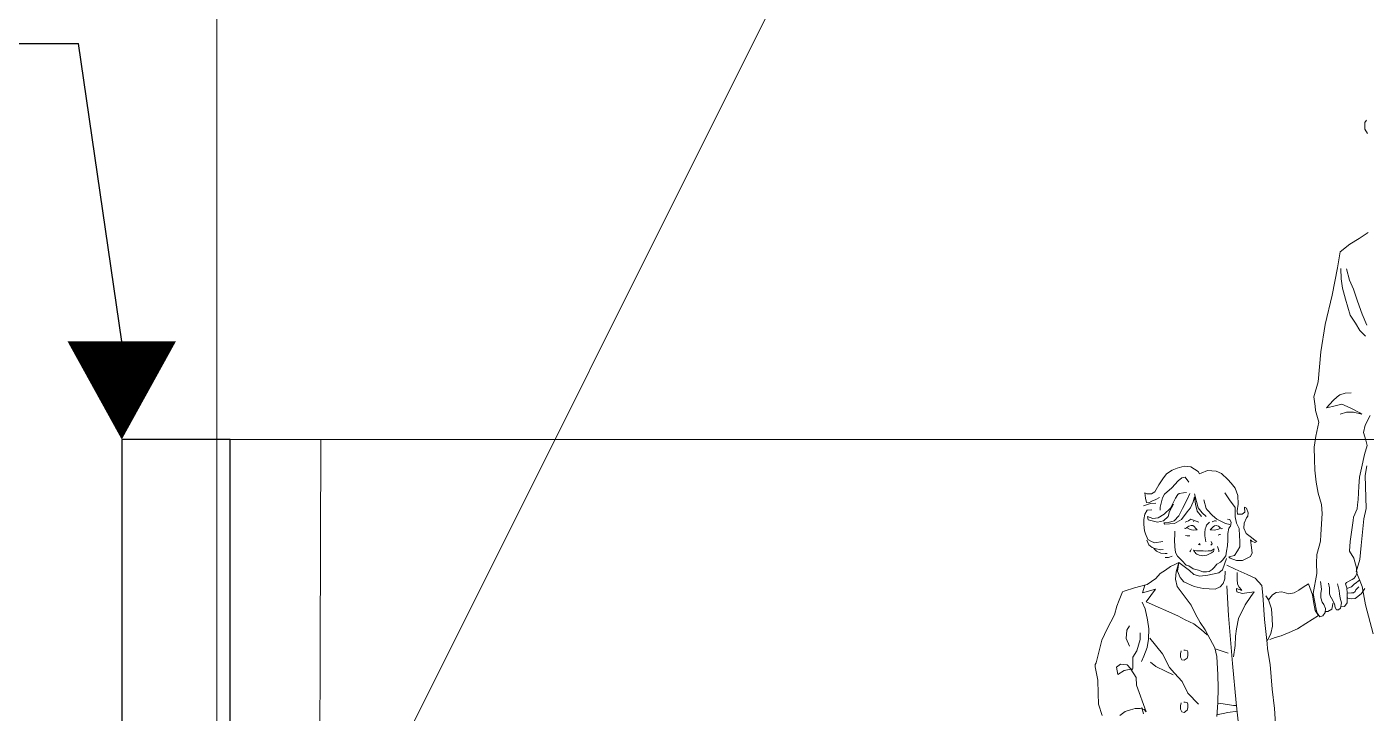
# Model space of a CAD drawing. Header units: metres. Extents: x 0 to 4415, y 1197 to 2590.
# Drawn here: x 1892.986 to 1896.078, y 1203.556 to 1205.141 of the extents above; entities that cross this region are included whole.
import ezdxf

# ---------------------------------------------------------------- set-up
doc = ezdxf.new("R2010")
doc.units = ezdxf.units.M
doc.linetypes.add('AXES', pattern=[2, 1.25, -0.25, 0.25, -0.25])
doc.linetypes.add('CACHE2', pattern=[4.7625, 3.175, -1.5875])
for name, color, linetype, lineweight in [('00-MUR', 7, 'Continuous', 30), ('A_TRAM', 10, 'AXES', 15), ('AMENAGEMENT', 7, 'Continuous', 5), ('caché', 20, 'CACHE2', 13), ('vue', 7, 'Continuous', 5)]:
    doc.layers.add(name, color=color, linetype=linetype, lineweight=lineweight)

# ---------------------------------------------------------------- blocks, each defined once
blk = doc.blocks.new('HOM-ENF')
at = {"color": 7, "linetype": 'Continuous'}
for p, q in [((83.8, 1358.5), (84.2, 1373.5)), ((84.2, 1373.5), (87.4, 1379.1)), ((90.2, 1347.8), (83.8, 1358.5)), ((91.4, 1119.5), (70.6, 1105.5)), ((49.1, 1092.9), (27.3, 1074.8)), ((70.6, 1105.5), (49.1, 1092.9)), ((27.3, 1074.8), (20.5, 1038)), ((20.5, 1038), (8.3, 974.7)), ((28.5, 1036.4), (29.1, 1012.6)), ((41.4, 1036.1), (48.2, 1009.5)), ((29.1, 1012.6), (32.3, 991.4)), ((32.3, 991.4), (38.9, 965.6)), ((48.2, 1009.5), (57.5, 988.7)), ((8.3, 974.7), (-7.9, 907.4)), ((38.9, 965.6), (50.1, 929.1)), ((57.5, 988.7), (67.1, 960.8)), ((67.1, 960.8), (77.9, 931.1)), ((50.1, 929.1), (62, 910.2)), ((77.9, 931.1), (88.8, 905.4)), ((-7.9, 907.4), (-17.4, 844)), ((62, 910.2), (72.7, 893.5)), ((72.7, 893.5), (85.3, 880.1)), ((-17.4, 844), (-23.5, 774.8)), ((-23.5, 774.8), (-33.6, 740.7)), ((26.1, 744.7), (20, 740.5)), ((38.8, 749), (26.1, 744.7)), ((52.4, 749.3), (38.8, 749)), ((-33.6, 740.7), (-31, 719.1)), ((-31, 719.1), (-30.2, 708.8)), ((10.7, 732.2), (-4.6, 714.8)), ((-4.6, 714.8), (9.1, 717.8)), ((9.1, 717.8), (18.5, 720.7)), ((20, 740.5), (10.7, 732.2)), ((18.5, 720.7), (30.6, 723.1)), ((30.6, 723.1), (50.4, 714.6)), ((50.4, 714.6), (72.3, 703.7)), ((-30.2, 708.8), (-22.1, 681.9)), ((-22.1, 681.9), (-29, 649.2)), ((41.9, 704.9), (27.1, 700.6)), ((58.1, 704.7), (41.9, 704.9)), ((77.2, 700.3), (58.1, 704.7)), ((72.3, 703.7), (77.2, 700.3)), ((96.2, 697.4), (84.5, 674.7)), ((84.5, 674.7), (80.8, 657.8)), ((80.8, 657.8), (86.6, 640.3)), ((-29, 649.2), (-33.1, 624.2)), ((-33.1, 624.2), (-31.9, 595.7)), ((89.6, 628.1), (83.3, 606.9)), ((86.6, 640.3), (89.6, 628.1)), ((-31.9, 595.7), (-31.4, 571.4)), ((83.3, 606.9), (76.4, 575.6)), ((-382.3, 551.3), (-373.6, 562.4)), ((-373.6, 562.4), (-360.9, 570.9)), ((-360.9, 570.9), (-349.3, 575.3)), ((-349.3, 575.3), (-333, 580.5)), ((-333, 580.5), (-318, 578.7)), ((-318, 578.7), (-300.8, 567.6)), ((-300.8, 567.6), (-297.9, 562.8)), ((-297.9, 562.8), (-293.9, 564.2)), ((-293.9, 564.2), (-279, 570)), ((-279, 570), (-259.1, 569.1)), ((-259.1, 569.1), (-246.7, 563.4)), ((-246.7, 563.4), (-232.7, 549.3)), ((-31.4, 571.4), (-28.7, 543.5)), ((76.4, 575.6), (71.4, 555.2)), ((84.5, 558.6), (88.6, 581.2)), ((86.8, 482.3), (84.5, 558.6)), ((-400.7, 520.9), (-391.5, 536.9)), ((-391.5, 536.9), (-382.3, 551.3)), ((-361.3, 530), (-378.8, 515.9)), ((-347.3, 546.1), (-361.3, 530)), ((-338.7, 553.1), (-347.3, 546.1)), ((-330.5, 555.2), (-338.7, 553.1)), ((-322.6, 543.1), (-330.5, 555.2)), ((-232.7, 549.3), (-224.3, 541.3)), ((-224.3, 541.3), (-215.3, 529.2)), ((-215.3, 529.2), (-209.5, 512.4)), ((-28.7, 543.5), (-23.5, 517.9)), ((69.9, 534.2), (68.4, 503.6)), ((71.4, 555.2), (69.9, 534.2)), ((-422.2, 506.7), (-423.8, 518.4)), ((-423.8, 518.4), (-419.7, 516.3)), ((-420, 496.6), (-422.2, 506.7)), ((-414.6, 496), (-420, 496.6)), ((-419.7, 516.3), (-414.2, 516.5)), ((-407.8, 499.7), (-414.6, 496)), ((-414.2, 516.5), (-408.8, 516.6)), ((-411, 494.1), (-398.2, 495)), ((-408.8, 516.6), (-400.7, 520.9)), ((-398.3, 503.2), (-407.8, 499.7)), ((-390.1, 508.2), (-398.3, 503.2)), ((-383.2, 507), (-388.2, 485.7)), ((-378.8, 515.9), (-383.2, 507)), ((-353.9, 505), (-365, 483.5)), ((-353.2, 506.4), (-353.9, 505)), ((-347.9, 514.7), (-353.2, 506.4)), ((-344.7, 517.5), (-347.9, 514.7)), ((-334.4, 519.1), (-344.7, 517.5)), ((-337, 482.2), (-327.2, 502.1)), ((-327.6, 519.2), (-334.4, 519.1)), ((-327.2, 502.1), (-320.1, 517.3)), ((-312.1, 497.7), (-318.6, 484.5)), ((-309, 509.3), (-312.1, 497.7)), ((-300.8, 484.4), (-309.2, 516.1)), ((-309, 508.7), (-309, 509.3)), ((-307.3, 492.4), (-309, 508.7)), ((-282.5, 482.6), (-287.6, 502.4)), ((-228.3, 502.4), (-239.6, 518.5)), ((-215.6, 484.9), (-228.3, 502.4)), ((-209.5, 512.4), (-208.2, 492.5)), ((-23.5, 517.9), (-16.1, 491.7)), ((68.4, 503.6), (66.7, 490.8)), ((-427.3, 488.9), (-411, 494.1)), ((-424.1, 469.3), (-426.5, 457.5)), ((-418.8, 478.9), (-424.1, 469.3)), ((-408, 479.8), (-418.8, 478.9)), ((-405.5, 459.4), (-417.9, 464.5)), ((-417.9, 464.5), (-416.4, 456.4)), ((-379.1, 469.5), (-393.1, 461)), ((-388.2, 485.7), (-388.8, 478.8)), ((-380.7, 454.5), (-370, 464.3)), ((-365, 483.5), (-379.1, 469.5)), ((-370, 464.3), (-366.9, 476)), ((-366.9, 476), (-357.8, 492.6)), ((-356.1, 454.4), (-345.4, 465.6)), ((-345.4, 465.6), (-337, 482.2)), ((-326, 474.8), (-339.2, 457.5)), ((-318.6, 484.5), (-326, 474.8)), ((-302.8, 476.7), (-307.3, 492.4)), ((-293.5, 464.1), (-302.8, 476.7)), ((-291.8, 472.3), (-300.8, 484.4)), ((-282, 464.3), (-291.8, 472.3)), ((-280.2, 479.4), (-282.5, 482.6)), ((-267.7, 466.6), (-280.2, 479.4)), ((-257.9, 458), (-267.7, 466.6)), ((-215.2, 463.1), (-215.6, 484.9)), ((-208.2, 492.5), (-210.6, 476.9)), ((-210.6, 476.9), (-209.8, 469.3)), ((-209.8, 469.3), (-199.5, 469.5)), ((-199.5, 469.5), (-192.8, 474.5)), ((-192.8, 474.5), (-193.8, 485.4)), ((-193.8, 485.4), (-188.9, 483.4)), ((-186.5, 465.1), (-189.2, 461)), ((-188.9, 483.4), (-185.3, 472.6)), ((-185.3, 472.6), (-186.5, 465.1)), ((-14.9, 471.4), (-17.4, 422.6)), ((-16.1, 491.7), (-14.9, 471.4)), ((66.2, 481.9), (57.8, 462.7)), ((66.7, 490.8), (66.2, 481.9)), ((81.9, 459), (86.8, 482.3)), ((-426.5, 457.5), (-426.3, 446)), ((-426.3, 446), (-424.6, 431)), ((-416.4, 456.4), (-406.8, 453.9)), ((-406.8, 453.9), (-394.4, 451.4)), ((-393.1, 461), (-405.5, 459.4)), ((-394.4, 451.4), (-380.7, 454.5)), ((-380, 449.8), (-369.1, 450.6)), ((-377.7, 446.3), (-380, 449.8)), ((-355.4, 448.2), (-377.7, 446.3)), ((-369.1, 450.6), (-356.1, 454.4)), ((-339.2, 457.5), (-355.4, 448.2)), ((-332.2, 437.1), (-330.2, 436.4)), ((-330.6, 451.1), (-323.3, 454)), ((-330.2, 436.4), (-327.5, 437.8)), ((-327.5, 437.8), (-324.8, 440)), ((-321.2, 434.7), (-325.4, 437.3)), ((-324.8, 440), (-322.7, 442)), ((-323.3, 454), (-319.8, 456.2)), ((-322.7, 442), (-317.3, 443.5)), ((-316.5, 433.4), (-321.2, 434.7)), ((-319.8, 456.2), (-317.9, 458.2)), ((-317.9, 458.2), (-299.1, 451.2)), ((-317.3, 443.5), (-313.2, 443)), ((-312.4, 432.7), (-316.5, 433.4)), ((-313.2, 443), (-310.4, 440.9)), ((-306.2, 433.6), (-312.4, 432.7)), ((-311.6, 453.6), (-311, 452.9)), ((-310.4, 440.9), (-306.2, 436.4)), ((-306.2, 436.4), (-303.4, 433.7)), ((-303.4, 433.7), (-306.2, 433.6)), ((-284.7, 435.6), (-285.3, 426.6)), ((-283.4, 438.4), (-284.7, 435.6)), ((-281.6, 444.4), (-283.4, 438.4)), ((-274.9, 451.4), (-281.6, 444.4)), ((-270.3, 436.1), (-273.1, 433.5)), ((-273.1, 433.5), (-270.4, 433.4)), ((-270.4, 433.4), (-264.2, 432.4)), ((-266, 440.6), (-270.3, 436.1)), ((-268.7, 451.6), (-263.3, 453.8)), ((-263.2, 442.7), (-266, 440.6)), ((-264.2, 432.4), (-260.1, 433)), ((-263.3, 453.8), (-260.6, 453.9)), ((-259.1, 443.1), (-263.2, 442.7)), ((-260.6, 453.9), (-258.6, 453.2)), ((-260.1, 433), (-255.3, 434.2)), ((-253.7, 441.6), (-259.1, 443.1)), ((-238, 448.2), (-257.9, 458)), ((-255.3, 434.2), (-251.1, 436.8)), ((-251.6, 439.5), (-253.7, 441.6)), ((-249, 437.3), (-251.6, 439.5)), ((-246.3, 435.8), (-249, 437.3)), ((-244.3, 436.5), (-246.3, 435.8)), ((-227.6, 445.7), (-238, 448.2)), ((-227.9, 457.4), (-232.8, 457.8)), ((-232, 425.1), (-230.2, 437.4)), ((-230.2, 437.4), (-226.2, 441.6)), ((-225, 450.6), (-227.9, 457.4)), ((-226.2, 441.6), (-225, 450.6)), ((-212.7, 448.7), (-215.2, 463.1)), ((-206.4, 436.6), (-212.7, 448.7)), ((-205.2, 419.7), (-206.4, 436.6)), ((-194.9, 448.6), (-195.4, 436.9)), ((-195.4, 436.9), (-190.3, 424.7)), ((-189.2, 461), (-194.9, 448.6)), ((57.2, 454.6), (50.1, 406.4)), ((57.8, 462.7), (57.2, 454.6)), ((75.1, 397.4), (81.9, 459)), ((-424.6, 431), (-422.5, 424.3)), ((-422.5, 424.3), (-416.7, 411.3)), ((-419.4, 409.3), (-415.1, 399.1)), ((-416.7, 411.3), (-409.8, 407.4)), ((-409.8, 407.4), (-401.5, 403.5)), ((-401.5, 403.5), (-382.3, 406.7)), ((-354.8, 421.7), (-355.1, 410)), ((-355.1, 410), (-354.7, 394.4)), ((-355, 429.9), (-354.8, 421.7)), ((-330, 420.5), (-325.9, 419.2)), ((-325.9, 419.2), (-320.4, 419.4)), ((-285.3, 426.6), (-285.2, 422.5)), ((-285.2, 422.5), (-285.1, 419.8)), ((-285.1, 419.8), (-284.1, 410.3)), ((-284.1, 410.3), (-283.4, 405.6)), ((-271.2, 406.5), (-268.9, 401.1)), ((-254.9, 421.1), (-251.6, 422.5)), ((-251.6, 422.5), (-249.5, 422.6)), ((-233.3, 396.4), (-232.3, 409.5)), ((-232.3, 409.5), (-232, 425.1)), ((-204.9, 407.4), (-205.2, 419.7)), ((-204.6, 394.3), (-204.9, 407.4)), ((-190.3, 424.7), (-177.8, 415.4)), ((-177, 407.2), (-180.4, 409.9)), ((-180.4, 409.9), (-178.2, 397.7)), ((-177.8, 415.4), (-169.5, 408.8)), ((-170.1, 404.1), (-177, 407.2)), ((-165.3, 406.9), (-170.1, 404.1)), ((-169.5, 408.8), (-165.3, 406.9)), ((-18.4, 406.9), (-21.5, 395.4)), ((-17.4, 422.6), (-18.4, 406.9)), ((50.1, 406.4), (48.6, 383.8)), ((-415.1, 399.1), (-407.3, 392.4)), ((-407.3, 392.4), (-401.2, 389.9)), ((-403.2, 390.6), (-397, 383.9)), ((-401.2, 389.9), (-388.1, 387.4)), ((-397, 383.9), (-387.1, 379.3)), ((-388.1, 387.4), (-381.9, 388.3)), ((-387.1, 379.3), (-377, 378.9)), ((-377, 378.9), (-372.1, 379)), ((-369.2, 369.5), (-360.5, 372.5)), ((-354.7, 394.4), (-353.1, 381.4)), ((-353.1, 381.4), (-348.8, 372.7)), ((-348.8, 372.7), (-338.4, 362.6)), ((-318.4, 384.9), (-319.7, 382.2)), ((-316.4, 389.8), (-318.4, 384.9)), ((-311.9, 386.2), (-304.8, 384.6)), ((-306.6, 379.1), (-311.9, 386.2)), ((-303.8, 377.1), (-306.6, 379.1)), ((-304.8, 384.6), (-299.9, 384.8)), ((-298.3, 375.2), (-303.8, 377.1)), ((-301, 399.7), (-296.1, 398.5)), ((-299.9, 384.8), (-294.5, 384.9)), ((-297.6, 401.2), (-298.4, 401.8)), ((-294.2, 374), (-298.3, 375.2)), ((-296.1, 398.5), (-297.6, 401.2)), ((-294.5, 384.9), (-289, 385)), ((-290.1, 373.3), (-294.2, 374)), ((-286, 374.2), (-290.1, 373.3)), ((-289, 385), (-284.3, 384.3)), ((-280.6, 374.9), (-286, 374.2)), ((-284.3, 384.3), (-277.5, 384.5)), ((-273.3, 378.5), (-280.6, 374.9)), ((-277.5, 384.5), (-272.6, 384.6)), ((-269.8, 380), (-273.3, 378.5)), ((-272.6, 384.6), (-270.7, 384.6)), ((-268.9, 401.1), (-271.6, 398.3)), ((-270.7, 384.6), (-264.1, 389.5)), ((-265.8, 383.4), (-269.8, 380)), ((-264.1, 389.5), (-265.8, 383.4)), ((-255.9, 394.5), (-253.5, 385.8)), ((-253.5, 385.8), (-253.5, 382.3)), ((-244.3, 363.4), (-236.9, 373.1)), ((-236.9, 373.1), (-235.2, 384.1)), ((-235.2, 384.1), (-233.3, 396.4)), ((-230, 371.3), (-217.2, 374.4)), ((-227.2, 367.9), (-230, 371.3)), ((-217.2, 374.4), (-209.9, 384.7)), ((-209.9, 384.7), (-204.6, 394.3)), ((-180.3, 371.7), (-198.4, 362.5)), ((-176.4, 380), (-180.3, 371.7)), ((-178.2, 397.7), (-176.4, 380)), ((-27.2, 376.3), (-27.4, 356.6)), ((-21.5, 395.4), (-27.2, 376.3)), ((48.6, 383.8), (58.4, 367.7)), ((72.5, 364.6), (75.1, 397.4)), ((-377.4, 369.3), (-369.2, 369.5)), ((-364.6, 348.4), (-376.1, 339.9)), ((-356.5, 352.7), (-364.6, 348.4)), ((-345.1, 357.8), (-356.5, 352.7)), ((-345.1, 357.8), (-352, 336.4)), ((-345.1, 357.8), (-348.8, 337.8)), ((-320.7, 339.8), (-345.1, 357.8)), ((-338.4, 362.6), (-328.6, 351.9)), ((-328.6, 351.9), (-322.3, 350.1)), ((-322.3, 350.1), (-312, 343.3)), ((-312, 343.3), (-299.7, 340.3)), ((-299.7, 340.3), (-290, 336.4)), ((-275.1, 337.4), (-268.3, 341.6)), ((-268.3, 341.6), (-263.6, 346.6)), ((-263.6, 346.6), (-257.7, 354.3)), ((-257.7, 354.3), (-249.6, 358.6)), ((-244.3, 340.8), (-253.1, 333.8)), ((-249.6, 358.6), (-244.3, 363.4)), ((-235.4, 367.1), (-244.3, 340.8)), ((-215.1, 342.8), (-234.5, 352.1)), ((-212.1, 362.2), (-227.2, 367.9)), ((-188.1, 330.6), (-215.1, 342.8)), ((-198.4, 362.5), (-212.1, 362.2)), ((-27.4, 356.6), (-26.9, 332.8)), ((58.4, 367.7), (64.9, 345.5)), ((64.2, 336.3), (72.5, 364.6)), ((65.6, 333.6), (64.9, 345.5)), ((-398.9, 320.9), (-418.4, 306.8)), ((-388.2, 332.8), (-398.9, 320.9)), ((-376.1, 339.9), (-388.2, 332.8)), ((-352, 336.4), (-353, 319.2)), ((-353, 319.2), (-349.3, 302.9)), ((-348.8, 337.8), (-342.2, 323.5)), ((-342.2, 323.5), (-333.8, 313.6)), ((-333.8, 313.6), (-309.7, 302.5)), ((-311, 330.5), (-320.7, 339.8)), ((-297.2, 326.7), (-311, 330.5)), ((-278.9, 328.5), (-297.2, 326.7)), ((-290, 336.4), (-281.9, 336.6)), ((-281.9, 336.6), (-275.1, 337.4)), ((-253.1, 333.8), (-278.9, 328.5)), ((-249.7, 301.9), (-243, 309.4)), ((-243, 309.4), (-239.2, 320.4)), ((-239.2, 320.4), (-238.2, 337.6)), ((-210.9, 334.7), (-211.1, 319.1)), ((-211.1, 319.1), (-210.3, 308.2)), ((-169.6, 322), (-188.1, 330.6)), ((-154.2, 304.6), (-169.6, 322)), ((-26.9, 332.8), (-35.1, 286.3)), ((-16, 296.3), (-18.5, 314)), ((2.3, 299.4), (-0.1, 310.3)), ((38.9, 309), (41.5, 311.8)), ((41.5, 311.8), (54.4, 319)), ((54.4, 319), (58.5, 321.2)), ((58.5, 321.2), (62.5, 325.4)), ((59.4, 307.6), (64.7, 311.8)), ((62.5, 325.4), (66.4, 335)), ((64.7, 311.8), (72.2, 318)), ((65.6, 333.6), (78, 302.4)), ((-475.9, 289.9), (-483.1, 271.2)), ((-471.9, 291.9), (-475.9, 289.9)), ((-447.5, 299.3), (-471.9, 291.9)), ((-418.4, 306.8), (-447.5, 299.3)), ((-424.1, 305.3), (-429.5, 288.2)), ((-429.5, 288.2), (-399.7, 296.3)), ((-399.7, 296.3), (-420.8, 267.2)), ((-349.3, 302.9), (-338, 286.8)), ((-338, 286.8), (-328.8, 274.7)), ((-309.7, 302.5), (-289.2, 298.2)), ((-289.2, 298.2), (-261.8, 296.7)), ((-261.8, 296.7), (-249.7, 301.9)), ((-234.7, 304.2), (-231, 235.4)), ((-200.4, 293.4), (-212.7, 297.8)), ((-212.7, 297.8), (-212.7, 295.9)), ((-212.7, 295.9), (-211.2, 290.5)), ((-211.2, 290.5), (-199.4, 286.6)), ((-210.3, 308.2), (-206, 300.7)), ((-206, 300.7), (-201, 294.8)), ((-201, 294.8), (-200.4, 293.4)), ((-199.4, 286.6), (-171.6, 290)), ((-179.6, 279.5), (-192, 260.1)), ((-171.6, 290), (-179.6, 279.5)), ((-151.6, 282.9), (-154.2, 304.6)), ((-147.6, 226.4), (-151.6, 282.9)), ((-144.7, 281.1), (-138.5, 271.7)), ((-129.2, 283.4), (-138.4, 271.6)), ((-121.1, 288.4), (-129.2, 283.4)), ((-107.5, 290.1), (-121.1, 288.4)), ((-91.6, 285.6), (-107.5, 290.1)), ((-79.4, 288), (-91.6, 285.6)), ((-68.6, 294.3), (-79.4, 288)), ((-58.6, 300.8), (-68.6, 294.3)), ((-46.5, 308.5), (-58.6, 300.8)), ((-37, 283.5), (-46.5, 308.5)), ((-34.7, 267.8), (-37, 283.5)), ((-35.1, 286.3), (-27.9, 246.1)), ((-17.9, 286.7), (-16, 296.3)), ((-17.7, 276.4), (-17.9, 286.7)), ((2.4, 292.6), (2.3, 299.4)), ((2.6, 285.8), (2.4, 292.6)), ((5.5, 276.9), (2.6, 285.8)), ((25, 293.1), (21.1, 308.6)), ((25.8, 285.5), (25, 293.1)), ((27.3, 276), (25.8, 285.5)), ((42.6, 299.6), (38.9, 309)), ((42.6, 298.2), (53.5, 302)), ((43.4, 288.7), (42.6, 298.2)), ((43.1, 278.5), (43.5, 287.3)), ((43.4, 264.9), (43.1, 278.5)), ((43.1, 278.5), (44.5, 275.8)), ((43.5, 287.3), (53, 288.3)), ((53, 288.3), (57.9, 287.6)), ((53.5, 302), (59.4, 307.6)), ((57.9, 287.6), (61.9, 291.2)), ((61.5, 274.9), (67.6, 279.7)), ((61.9, 291.2), (63.2, 294.6)), ((63.2, 294.6), (69.9, 301.6)), ((67.6, 279.7), (76.2, 286.7)), ((76.2, 286.7), (83.6, 297.8)), ((78, 302.4), (85.7, 260.6)), ((-488.3, 256.9), (-493.8, 236.8)), ((-483.1, 271.2), (-488.3, 256.9)), ((-423.2, 250.7), (-429.8, 266.4)), ((-417.9, 225.7), (-423.2, 250.7)), ((-420.8, 267.2), (-347.8, 234.7)), ((-328.8, 274.7), (-316.9, 259.4)), ((-316.9, 259.4), (-306.9, 238.4)), ((-192, 260.1), (-207.7, 228.4)), ((-138.5, 271.7), (-131.8, 251.3)), ((-131.8, 251.3), (-129.9, 228.8)), ((-30.7, 247.4), (-34.7, 267.8)), ((-23, 235.3), (-30.7, 247.4)), ((-14.7, 266.3), (-17.7, 276.4)), ((-10.5, 260.9), (-14.7, 266.3)), ((-6.8, 251.5), (-10.5, 260.9)), ((-7.4, 242.5), (-6.8, 251.5)), ((-1.2, 244.8), (7.5, 250.4)), ((6.1, 276.9), (14, 262.9)), ((7.5, 250.4), (8.8, 253.8)), ((8.8, 253.8), (9.9, 262.8)), ((9.9, 262.8), (10.7, 263.4)), ((14, 262.9), (15.6, 253.9)), ((15.6, 253.9), (18.4, 248.5)), ((18.4, 248.5), (23.3, 248.6)), ((23.3, 248.6), (27.9, 252.8)), ((29.7, 265.2), (27.3, 276)), ((27.9, 252.8), (29.7, 265.2)), ((29.1, 257), (36.8, 256.6)), ((36.8, 256.6), (43.4, 264.9)), ((44.5, 275.8), (52, 273.9)), ((52, 273.9), (61.5, 274.9)), ((85.7, 260.6), (102.9, 193.2)), ((-493.8, 236.8), (-510.9, 205.1)), ((-414.7, 204.5), (-417.9, 225.7)), ((-347.8, 234.7), (-331.2, 225.5)), ((-331.2, 225.5), (-311.1, 216.4)), ((-311.1, 216.4), (-293, 202.6)), ((-306.9, 238.4), (-296.2, 219.5)), ((-296.2, 219.5), (-284.3, 202.8)), ((-231, 235.4), (-221.7, 125.1)), ((-207.7, 228.4), (-212, 205.1)), ((-141.6, 171.2), (-147.6, 226.4)), ((-129.9, 228.8), (-128.9, 211.1)), ((-71.4, 205), (-52.6, 216.9)), ((-52.6, 216.9), (-23, 235.3)), ((-27.9, 246.1), (-25.1, 240.1)), ((-25.1, 240.1), (-20, 232.6)), ((-20, 232.6), (-13.2, 234.9)), ((-13.2, 234.9), (-7.4, 242.5)), ((-8.6, 244.6), (-1.2, 244.8)), ((-510.9, 205.1), (-523.3, 178.9)), ((-465.7, 201.4), (-467.4, 182.3)), ((-459.2, 211.7), (-465.7, 201.4)), ((-434.6, 180.3), (-435, 195.3)), ((-415.6, 181.3), (-414.7, 204.5)), ((-293, 202.6), (-279.9, 191.2)), ((-284.3, 202.8), (-272.9, 181.3)), ((-279.9, 191.2), (-277.3, 189.6)), ((-214.9, 188), (-215.2, 166.2)), ((-212, 205.1), (-214.9, 188)), ((-133.2, 194), (-140.4, 178)), ((-128.9, 211.1), (-133.2, 194)), ((-122.8, 184.7), (-109.3, 188.3)), ((-109.3, 188.3), (-90.9, 196.3)), ((-90.9, 196.3), (-71.4, 205)), ((-528.3, 156.9), (-536.4, 126.7)), ((-523.3, 178.9), (-528.3, 156.9)), ((-467.4, 182.3), (-459.4, 164.7)), ((-442.2, 154.2), (-434.6, 180.3)), ((-426.2, 141.5), (-418.4, 161.6)), ((-418.4, 161.6), (-415.6, 181.3)), ((-412.1, 183.5), (-383.2, 147.3)), ((-330.9, 155.4), (-334.3, 155.4)), ((-326.1, 155), (-330.9, 155.4)), ((-324.6, 151.5), (-326.1, 155)), ((-272.9, 181.3), (-262.1, 161)), ((-262.1, 161), (-257.5, 140.7)), ((-261.4, 158.9), (-231.8, 148.7)), ((-215.2, 166.2), (-219.3, 140.2)), ((-140.6, 158.9), (-141.6, 171.2)), ((-135, 122.2), (-140.6, 158.9)), ((-135.6, 180.3), (-122.8, 184.7)), ((-536.4, 126.7), (-538.4, 122.6)), ((-452, 139.5), (-442.2, 154.2)), ((-451.8, 128.6), (-452, 139.5)), ((-451.5, 115), (-451.8, 128.6)), ((-431.3, 129.1), (-426.2, 141.5)), ((-398.3, 117.6), (-410.8, 128.2)), ((-383.2, 147.3), (-366.9, 115.6)), ((-339.7, 153.9), (-341.7, 147)), ((-341.7, 147), (-341.5, 139.6)), ((-341.5, 139.6), (-338.6, 133.4)), ((-338.6, 133.4), (-333.1, 132.2)), ((-333.1, 132.2), (-326.4, 137.2)), ((-326.4, 137.2), (-324.4, 142.7)), ((-324.4, 142.7), (-324.6, 151.5)), ((-257.5, 140.7), (-255.2, 99)), ((-221.7, 125.1), (-212.8, 33.9)), ((-538.4, 122.6), (-538.3, 117.1)), ((-538.3, 117.1), (-532.1, 86.6)), ((-489.1, 116.3), (-480.3, 123.3)), ((-486.6, 99.2), (-489.1, 116.3)), ((-471.8, 108.5), (-486.6, 99.2)), ((-480.3, 123.3), (-464.7, 121.5)), ((-456.3, 111.6), (-471.8, 108.5)), ((-464.7, 121.5), (-456.9, 113.5)), ((-456.9, 113.5), (-452.2, 110.9)), ((-443.6, 92.8), (-456.3, 111.6)), ((-452.2, 110.9), (-451.5, 115)), ((-376.2, 107.2), (-398.3, 117.6)), ((-358.3, 98.8), (-376.2, 107.2)), ((-366.9, 115.6), (-355.7, 102.2)), ((-355.7, 102.2), (-338.1, 82.9)), ((-255.2, 99), (-254.5, 69)), ((-130.2, 65.8), (-135, 122.2)), ((-532.1, 86.6), (-531.4, 55.8)), ((-443.2, 75), (-443.6, 92.8)), ((-420.5, 13.4), (-443.2, 75)), ((-338.1, 82.9), (-324.6, 56.5)), ((-254.5, 69), (-255.1, 34.3)), ((-124.5, 20.9), (-130.2, 65.8)), ((-531.4, 55.8), (-530.9, 30.7)), ((-339.7, 33.7), (-341.7, 26.8)), ((-330.9, 35.3), (-334.3, 35.2)), ((-326.1, 34.8), (-330.9, 35.3)), ((-324.6, 31.3), (-326.1, 34.8)), ((-324.6, 56.5), (-300, 31.1)), ((-324.4, 22.6), (-324.6, 31.3)), ((-255.1, 34.3), (-257.9, 2.8)), ((-255.2, 33), (-243.5, 31.8)), ((-243.5, 31.8), (-218.9, 27.5)), ((-212.8, 33.9), (-205.9, -29.5)), ((-530.9, 30.7), (-522.7, 5)), ((-481.7, 5.1), (-469.1, 14.4)), ((-469.1, 14.4), (-456.9, 18)), ((-456.9, 18), (-446.6, 20.9)), ((-446.6, 20.9), (-435.1, 21.2)), ((-435.1, 21.2), (-425.5, 18.7)), ((-427.2, 8.5), (-431.1, 23.4)), ((-425.5, 18.7), (-420.5, 13.4)), ((-341.7, 26.8), (-341.5, 19.4)), ((-341.5, 19.4), (-338.6, 13.3)), ((-338.6, 13.3), (-333.1, 12)), ((-333.1, 12), (-326.4, 17.1)), ((-326.4, 17.1), (-324.4, 22.6)), ((-257.6, 6.2), (-232.1, 11.6)), ((-232.1, 11.6), (-210.4, 14.8)), ((-218.9, 27.5), (-213.4, 27.6)), ((-122.4, -15.3), (-124.5, 20.9))]:
    blk.add_line(p, q, dxfattribs=at)

msp = doc.modelspace()

# ---------------------------------------------------------------- linework, layer by layer
for p in [(1890.6532, 1205.1025), (1893.2052, 1204.4146)]:
    msp.add_line(p, (1893.1052, 1205.1025))
msp.add_lwpolyline([(1893.2052, 1204.4146, 0.25, 0, 0), (1893.2052, 1204.1882, 0, 0, 0)], format="xyseb")
msp.add_lwpolyline([(1893.2052, 1204.4146, 0.25, 0, 0), (1893.2052, 1204.1882, 0, 0, 0)], format="xyseb")
at = {"layer": '00-MUR'}
msp.add_lwpolyline([(1893.2052, 1202.9882), (1893.4553, 1202.9882), (1893.4553, 1204.1882), (1893.2052, 1204.1882)], close=True, dxfattribs=at)
at = {"layer": 'A_TRAM', "color": 1, "ltscale": 5}
msp.add_line((1893.2052, 1202.1882), (1900.3193, 1216.4164), dxfattribs=at)
at = {"layer": 'caché', "linetype": 'CACHE2'}
msp.add_line((1893.4247, 1202.0701), (1893.4247, 1214.7487), dxfattribs=at)
at = {"layer": 'vue'}
msp.add_line((1893.6652, 1204.1882), (1897.31, 1204.1882), dxfattribs=at)
msp.add_lwpolyline([(1893.4553, 1204.1882), (1893.6652, 1204.1882), (1893.6609, 1202.9862)], dxfattribs=at)

# ---------------------------------------------------------------- block references
at = {"layer": 'AMENAGEMENT', "xscale": 0.001, "yscale": 0.001, "zscale": 0.001}
msp.add_blockref('HOM-ENF', (1895.991, 1203.5464), dxfattribs=at)

doc.saveas('drawing.dxf')
